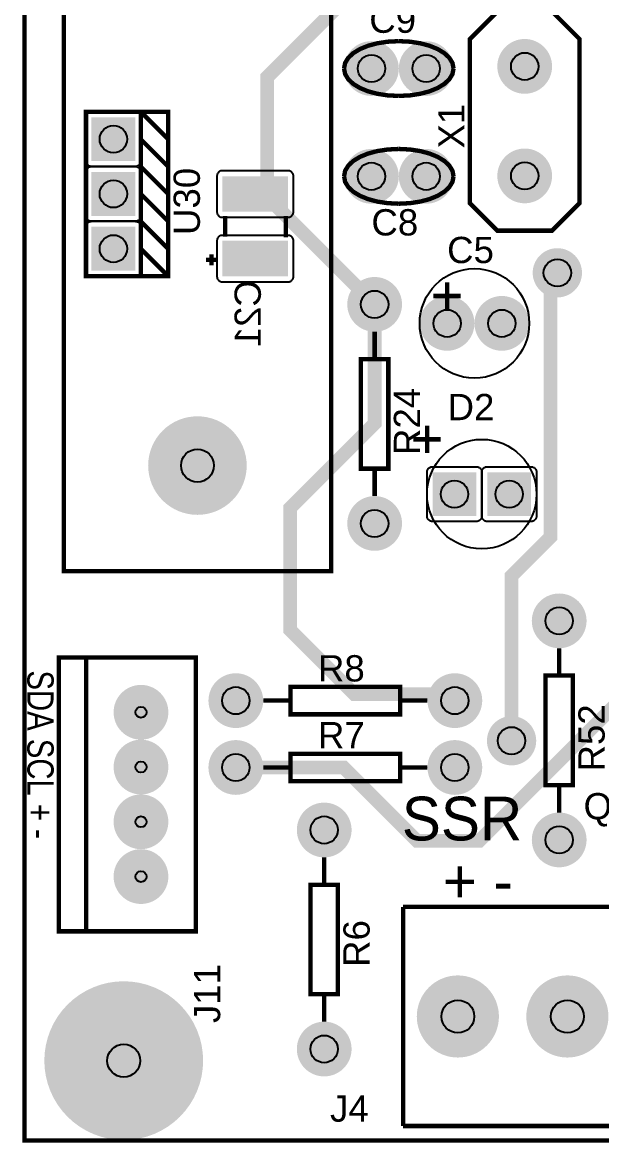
# Model space of a CAD drawing. Header units: inches. Extents: x -2.52 to 2.52, y -2.23 to 2.23.
# Drawn here: x -2.519 to -1.461, y -2.232 to -0.187 of the extents above; entities that cross this region are included whole.
import ezdxf

# ---------------------------------------------------------------- set-up
doc = ezdxf.new("R2010")
doc.units = ezdxf.units.IN
doc.layers.get('0').update_dxf_attribs({"linetype": 'CONTINUOUS'})

# ---------------------------------------------------------------- blocks, each defined once
blk = doc.blocks.new('RPAD')
blk.add_trace([(-0.5, -0.5), (-0.5, 0.5), (0.5, -0.5), (0.5, 0.5)])
blk = doc.blocks.new('EPAD')
at = {"const_width": 0.5}
blk.add_lwpolyline([(-0.25, 0, 1), (0.25, 0, 1)], format="xyb", close=True, dxfattribs=at)

msp = doc.modelspace()

# ---------------------------------------------------------------- linework, layer by layer
for points, const_width in [([(-2.515008, -2.228346), (2.512551, -2.228346), (2.512551, 2.228346), (-2.515008, 2.228346), (-2.515008, -2.228346)], 0.008), ([(-2.515008, -2.228346), (2.512551, -2.228346), (2.512551, 2.228346), (-2.515008, 2.228346), (-2.515008, -2.228346)], 0.008), ([(-2.515008, -2.228346), (2.512551, -2.228346), (2.512551, 2.228346), (-2.515008, 2.228346), (-2.515008, -2.228346)], 0.008), ([(-2.443449, -1.188898), (-1.95526, -1.188898), (-1.95526, 0.189055), (-2.443449, 0.189055), (-2.443449, -1.188898)], 0.008), ([(-2.443449, -1.188898), (-1.95526, -1.188898), (-1.95526, 0.189055), (-2.443449, 0.189055), (-2.443449, -1.188898)], 0.008), ([(-2.443449, -1.188898), (-1.95526, -1.188898), (-1.95526, 0.189055), (-2.443449, 0.189055), (-2.443449, -1.188898)], 0.008), ([(-1.875701, -0.701638), (-2.071889, -0.50545), (-2.071889, -0.286573), (-1.933, -0.147684), (-1.605839, -0.147684), (-1.499323, -0.027622)], 0.025), ([(-1.701685, -0.516992), (-1.701685, -0.216992), (-1.651685, -0.166992), (-1.551685, -0.166992), (-1.501685, -0.216992), (-1.501685, -0.516992), (-1.551685, -0.566992), (-1.651685, -0.566992), (-1.701685, -0.516992)], 0.008), ([(-1.701685, -0.516992), (-1.701685, -0.216992), (-1.651685, -0.166992), (-1.551685, -0.166992), (-1.501685, -0.216992), (-1.501685, -0.516992), (-1.551685, -0.566992), (-1.651685, -0.566992), (-1.701685, -0.516992)], 0.008), ([(-1.701685, -0.516992), (-1.701685, -0.216992), (-1.651685, -0.166992), (-1.551685, -0.166992), (-1.501685, -0.216992), (-1.501685, -0.516992), (-1.551685, -0.566992), (-1.651685, -0.566992), (-1.701685, -0.516992)], 0.008), ([(-1.931606, -0.270929), (-1.929606, -0.260742), (-1.923856, -0.251304), (-1.914731, -0.242804), (-1.902606, -0.235429), (-1.887856, -0.229367), (-1.870856, -0.224804), (-1.851981, -0.221929), (-1.831606, -0.220929)], 0.008), ([(-1.931606, -0.270929), (-1.929606, -0.260742), (-1.923856, -0.251304), (-1.914731, -0.242804), (-1.902606, -0.235429), (-1.887856, -0.229367), (-1.870856, -0.224804), (-1.851981, -0.221929), (-1.831606, -0.220929)], 0.008), ([(-1.931606, -0.270929), (-1.929606, -0.260742), (-1.923856, -0.251304), (-1.914731, -0.242804), (-1.902606, -0.235429), (-1.887856, -0.229367), (-1.870856, -0.224804), (-1.851981, -0.221929), (-1.831606, -0.220929)], 0.008), ([(-1.731606, -0.270929), (-1.733606, -0.260742), (-1.739356, -0.251304), (-1.748481, -0.242804), (-1.760606, -0.235429), (-1.775356, -0.229367), (-1.792356, -0.224804), (-1.811231, -0.221929), (-1.831606, -0.220929)], 0.008), ([(-1.731606, -0.270929), (-1.733606, -0.260742), (-1.739356, -0.251304), (-1.748481, -0.242804), (-1.760606, -0.235429), (-1.775356, -0.229367), (-1.792356, -0.224804), (-1.811231, -0.221929), (-1.831606, -0.220929)], 0.008), ([(-1.731606, -0.270929), (-1.733606, -0.260742), (-1.739356, -0.251304), (-1.748481, -0.242804), (-1.760606, -0.235429), (-1.775356, -0.229367), (-1.792356, -0.224804), (-1.811231, -0.221929), (-1.831606, -0.220929)], 0.008), ([(-1.931606, -0.270929), (-1.929606, -0.281117), (-1.923856, -0.290554), (-1.914731, -0.299054), (-1.902606, -0.306429), (-1.887856, -0.312492), (-1.870856, -0.317054), (-1.851981, -0.319929), (-1.831606, -0.320929)], 0.008), ([(-1.931606, -0.270929), (-1.929606, -0.281117), (-1.923856, -0.290554), (-1.914731, -0.299054), (-1.902606, -0.306429), (-1.887856, -0.312492), (-1.870856, -0.317054), (-1.851981, -0.319929), (-1.831606, -0.320929)], 0.008), ([(-1.931606, -0.270929), (-1.929606, -0.281117), (-1.923856, -0.290554), (-1.914731, -0.299054), (-1.902606, -0.306429), (-1.887856, -0.312492), (-1.870856, -0.317054), (-1.851981, -0.319929), (-1.831606, -0.320929)], 0.008), ([(-1.731606, -0.270929), (-1.733606, -0.281117), (-1.739356, -0.290554), (-1.748481, -0.299054), (-1.760606, -0.306429), (-1.775356, -0.312492), (-1.792356, -0.317054), (-1.811231, -0.319929), (-1.831606, -0.320929)], 0.008), ([(-1.731606, -0.270929), (-1.733606, -0.281117), (-1.739356, -0.290554), (-1.748481, -0.299054), (-1.760606, -0.306429), (-1.775356, -0.312492), (-1.792356, -0.317054), (-1.811231, -0.319929), (-1.831606, -0.320929)], 0.008), ([(-1.731606, -0.270929), (-1.733606, -0.281117), (-1.739356, -0.290554), (-1.748481, -0.299054), (-1.760606, -0.306429), (-1.775356, -0.312492), (-1.792356, -0.317054), (-1.811231, -0.319929), (-1.831606, -0.320929)], 0.008), ([(-2.402898, -0.649921), (-2.302898, -0.649921), (-2.302898, -0.349921), (-2.402898, -0.349921), (-2.402898, -0.649921)], 0.008), ([(-2.402898, -0.649921), (-2.302898, -0.649921), (-2.302898, -0.349921), (-2.402898, -0.349921), (-2.402898, -0.649921)], 0.008), ([(-2.402898, -0.649921), (-2.302898, -0.649921), (-2.302898, -0.349921), (-2.402898, -0.349921), (-2.402898, -0.649921)], 0.008), ([(-2.302898, -0.349921), (-2.252898, -0.349921), (-2.252898, -0.649921), (-2.302898, -0.649921)], 0.008), ([(-2.302898, -0.349921), (-2.252898, -0.399921)], 0.008), ([(-2.302898, -0.349921), (-2.252898, -0.349921), (-2.252898, -0.649921), (-2.302898, -0.649921)], 0.008), ([(-2.302898, -0.349921), (-2.252898, -0.399921)], 0.008), ([(-2.302898, -0.349921), (-2.252898, -0.349921), (-2.252898, -0.649921), (-2.302898, -0.649921)], 0.008), ([(-2.302898, -0.349921), (-2.252898, -0.399921)], 0.008), ([(-2.302898, -0.399921), (-2.252898, -0.449921)], 0.008), ([(-2.302898, -0.399921), (-2.252898, -0.449921)], 0.008), ([(-2.302898, -0.399921), (-2.252898, -0.449921)], 0.008), ([(-1.931606, -0.46778), (-1.929606, -0.457592), (-1.923856, -0.448154), (-1.914731, -0.439654), (-1.902606, -0.43228), (-1.887856, -0.426217), (-1.870856, -0.421654), (-1.851981, -0.41878), (-1.831606, -0.41778)], 0.008), ([(-1.931606, -0.46778), (-1.929606, -0.457592), (-1.923856, -0.448154), (-1.914731, -0.439654), (-1.902606, -0.43228), (-1.887856, -0.426217), (-1.870856, -0.421654), (-1.851981, -0.41878), (-1.831606, -0.41778)], 0.008), ([(-1.931606, -0.46778), (-1.929606, -0.457592), (-1.923856, -0.448154), (-1.914731, -0.439654), (-1.902606, -0.43228), (-1.887856, -0.426217), (-1.870856, -0.421654), (-1.851981, -0.41878), (-1.831606, -0.41778)], 0.008), ([(-1.731606, -0.46778), (-1.733606, -0.457592), (-1.739356, -0.448154), (-1.748481, -0.439654), (-1.760606, -0.43228), (-1.775356, -0.426217), (-1.792356, -0.421654), (-1.811231, -0.41878), (-1.831606, -0.41778)], 0.008), ([(-1.731606, -0.46778), (-1.733606, -0.457592), (-1.739356, -0.448154), (-1.748481, -0.439654), (-1.760606, -0.43228), (-1.775356, -0.426217), (-1.792356, -0.421654), (-1.811231, -0.41878), (-1.831606, -0.41778)], 0.008), ([(-1.731606, -0.46778), (-1.733606, -0.457592), (-1.739356, -0.448154), (-1.748481, -0.439654), (-1.760606, -0.43228), (-1.775356, -0.426217), (-1.792356, -0.421654), (-1.811231, -0.41878), (-1.831606, -0.41778)], 0.008), ([(-2.302898, -0.449921), (-2.252898, -0.499921)], 0.008), ([(-2.302898, -0.449921), (-2.252898, -0.499921)], 0.008), ([(-2.302898, -0.449921), (-2.252898, -0.499921)], 0.008), ([(-1.931606, -0.46778), (-1.929606, -0.477967), (-1.923856, -0.487405), (-1.914731, -0.495905), (-1.902606, -0.50328), (-1.887856, -0.509342), (-1.870856, -0.513905), (-1.851981, -0.51678), (-1.831606, -0.51778)], 0.008), ([(-1.931606, -0.46778), (-1.929606, -0.477967), (-1.923856, -0.487405), (-1.914731, -0.495905), (-1.902606, -0.50328), (-1.887856, -0.509342), (-1.870856, -0.513905), (-1.851981, -0.51678), (-1.831606, -0.51778)], 0.008), ([(-1.931606, -0.46778), (-1.929606, -0.477967), (-1.923856, -0.487405), (-1.914731, -0.495905), (-1.902606, -0.50328), (-1.887856, -0.509342), (-1.870856, -0.513905), (-1.851981, -0.51678), (-1.831606, -0.51778)], 0.008), ([(-1.731606, -0.46778), (-1.733606, -0.477967), (-1.739356, -0.487405), (-1.748481, -0.495905), (-1.760606, -0.50328), (-1.775356, -0.509342), (-1.792356, -0.513905), (-1.811231, -0.51678), (-1.831606, -0.51778)], 0.008), ([(-1.731606, -0.46778), (-1.733606, -0.477967), (-1.739356, -0.487405), (-1.748481, -0.495905), (-1.760606, -0.50328), (-1.775356, -0.509342), (-1.792356, -0.513905), (-1.811231, -0.51678), (-1.831606, -0.51778)], 0.008), ([(-1.731606, -0.46778), (-1.733606, -0.477967), (-1.739356, -0.487405), (-1.748481, -0.495905), (-1.760606, -0.50328), (-1.775356, -0.509342), (-1.792356, -0.513905), (-1.811231, -0.51678), (-1.831606, -0.51778)], 0.008), ([(-2.302898, -0.499921), (-2.252898, -0.549921)], 0.008), ([(-2.302898, -0.499921), (-2.252898, -0.549921)], 0.008), ([(-2.302898, -0.499921), (-2.252898, -0.549921)], 0.008), ([(-2.302898, -0.549921), (-2.252898, -0.599921)], 0.008), ([(-2.302898, -0.549921), (-2.252898, -0.599921)], 0.008), ([(-2.302898, -0.549921), (-2.252898, -0.599921)], 0.008), ([(-2.148811, -0.540063), (-2.148811, -0.578063)], 0.008), ([(-2.148811, -0.540063), (-2.148811, -0.578063)], 0.008), ([(-2.148811, -0.540063), (-2.148811, -0.578063)], 0.008), ([(-2.037811, -0.540063), (-2.037811, -0.579063)], 0.008), ([(-2.037811, -0.540063), (-2.037811, -0.579063)], 0.008), ([(-2.037811, -0.540063), (-2.037811, -0.579063)], 0.008), ([(-2.302898, -0.599921), (-2.252898, -0.649921)], 0.008), ([(-2.302898, -0.599921), (-2.252898, -0.649921)], 0.008), ([(-2.302898, -0.599921), (-2.252898, -0.649921)], 0.008), ([(-2.173811, -0.610063), (-2.173811, -0.630063)], 0.008), ([(-2.173811, -0.610063), (-2.173811, -0.630063)], 0.008), ([(-2.173811, -0.610063), (-2.173811, -0.630063)], 0.008), ([(-2.163811, -0.620063), (-2.183811, -0.620063)], 0.008), ([(-2.163811, -0.620063), (-2.183811, -0.620063)], 0.008), ([(-2.163811, -0.620063), (-2.183811, -0.620063)], 0.008), ([(-1.625648, -1.498472), (-1.625648, -1.197254), (-1.554441, -1.126047), (-1.554441, -0.656368), (-1.542056, -0.643983)], 0.025), ([(-1.743417, -0.661283), (-1.743417, -0.711283)], 0.008), ([(-1.743417, -0.661283), (-1.743417, -0.711283)], 0.008), ([(-1.743417, -0.661283), (-1.743417, -0.711283)], 0.008), ([(-1.875701, -0.701638), (-1.875701, -0.91897), (-2.02992, -1.073189), (-2.02992, -1.296238), (-1.912709, -1.413449), (-1.741055, -1.413449), (-1.729244, -1.42526)], 0.025), ([(-1.768417, -0.686283), (-1.718417, -0.686283)], 0.008), ([(-1.768417, -0.686283), (-1.718417, -0.686283)], 0.008), ([(-1.768417, -0.686283), (-1.718417, -0.686283)], 0.008), ([(-2.129244, -1.547307), (-1.932394, -1.547307), (-1.798535, -1.681165), (-1.684502, -1.681165), (-1.591592, -1.588255), (-1.402737, -1.399401), (-1.402737, -1.198163), (-1.402737, -1.123859), (-1.303666, -1.024788), (-1.303666, -0.743054), (-1.288186, -0.727574)], 0.025), ([(-1.875701, -0.751638), (-1.875701, -0.801638)], 0.008), ([(-1.875701, -0.751638), (-1.875701, -0.801638)], 0.008), ([(-1.875701, -0.751638), (-1.875701, -0.801638)], 0.008), ([(-1.900701, -1.001638), (-1.850701, -1.001638), (-1.850701, -0.801638), (-1.900701, -0.801638), (-1.900701, -1.001638)], 0.008), ([(-1.900701, -1.001638), (-1.850701, -1.001638), (-1.850701, -0.801638), (-1.900701, -0.801638), (-1.900701, -1.001638)], 0.008), ([(-1.900701, -1.001638), (-1.850701, -1.001638), (-1.850701, -0.801638), (-1.900701, -0.801638), (-1.900701, -1.001638)], 0.008), ([(-1.780031, -0.923094), (-1.780031, -0.973094)], 0.008), ([(-1.780031, -0.923094), (-1.780031, -0.973094)], 0.008), ([(-1.780031, -0.923094), (-1.780031, -0.973094)], 0.008), ([(-1.805031, -0.948094), (-1.755031, -0.948094)], 0.008), ([(-1.805031, -0.948094), (-1.755031, -0.948094)], 0.008), ([(-1.805031, -0.948094), (-1.755031, -0.948094)], 0.008), ([(-1.875701, -1.001638), (-1.875701, -1.051638)], 0.008), ([(-1.875701, -1.001638), (-1.875701, -1.051638)], 0.008), ([(-1.875701, -1.001638), (-1.875701, -1.051638)], 0.008), ([(-1.538693, -1.329591), (-1.538693, -1.379591)], 0.008), ([(-1.538693, -1.329591), (-1.538693, -1.379591)], 0.008), ([(-1.538693, -1.329591), (-1.538693, -1.379591)], 0.008), ([(-2.452472, -1.84652), (-2.202472, -1.84652), (-2.202472, -1.34652), (-2.452472, -1.34652), (-2.452472, -1.84652)], 0.008), ([(-2.452472, -1.84652), (-2.202472, -1.84652), (-2.202472, -1.34652), (-2.452472, -1.34652), (-2.452472, -1.84652)], 0.008), ([(-2.452472, -1.84652), (-2.202472, -1.84652), (-2.202472, -1.34652), (-2.452472, -1.34652), (-2.452472, -1.84652)], 0.008), ([(-2.402472, -1.84652), (-2.402472, -1.34652)], 0.008), ([(-2.402472, -1.84652), (-2.402472, -1.34652)], 0.008), ([(-2.402472, -1.84652), (-2.402472, -1.34652)], 0.008), ([(-1.563693, -1.579591), (-1.513693, -1.579591), (-1.513693, -1.379591), (-1.563693, -1.379591), (-1.563693, -1.579591)], 0.008), ([(-1.563693, -1.579591), (-1.513693, -1.579591), (-1.513693, -1.379591), (-1.563693, -1.379591), (-1.563693, -1.579591)], 0.008), ([(-1.563693, -1.579591), (-1.513693, -1.579591), (-1.513693, -1.379591), (-1.563693, -1.379591), (-1.563693, -1.579591)], 0.008), ([(-2.029244, -1.45026), (-1.829244, -1.45026), (-1.829244, -1.40026), (-2.029244, -1.40026), (-2.029244, -1.45026)], 0.008), ([(-2.029244, -1.45026), (-1.829244, -1.45026), (-1.829244, -1.40026), (-2.029244, -1.40026), (-2.029244, -1.45026)], 0.008), ([(-2.029244, -1.45026), (-1.829244, -1.45026), (-1.829244, -1.40026), (-2.029244, -1.40026), (-2.029244, -1.45026)], 0.008), ([(-2.079244, -1.42526), (-2.029244, -1.42526)], 0.008), ([(-2.079244, -1.42526), (-2.029244, -1.42526)], 0.008), ([(-2.079244, -1.42526), (-2.029244, -1.42526)], 0.008), ([(-1.829244, -1.42526), (-1.779244, -1.42526)], 0.008), ([(-1.829244, -1.42526), (-1.779244, -1.42526)], 0.008), ([(-1.829244, -1.42526), (-1.779244, -1.42526)], 0.008), ([(-2.029244, -1.572307), (-1.829244, -1.572307), (-1.829244, -1.522307), (-2.029244, -1.522307), (-2.029244, -1.572307)], 0.008), ([(-2.029244, -1.572307), (-1.829244, -1.572307), (-1.829244, -1.522307), (-2.029244, -1.522307), (-2.029244, -1.572307)], 0.008), ([(-2.029244, -1.572307), (-1.829244, -1.572307), (-1.829244, -1.522307), (-2.029244, -1.522307), (-2.029244, -1.572307)], 0.008), ([(-2.079244, -1.547307), (-2.029244, -1.547307)], 0.008), ([(-2.079244, -1.547307), (-2.029244, -1.547307)], 0.008), ([(-2.079244, -1.547307), (-2.029244, -1.547307)], 0.008), ([(-1.829244, -1.547307), (-1.779244, -1.547307)], 0.008), ([(-1.829244, -1.547307), (-1.779244, -1.547307)], 0.008), ([(-1.829244, -1.547307), (-1.779244, -1.547307)], 0.008), ([(-1.538693, -1.579591), (-1.538693, -1.629591)], 0.008), ([(-1.538693, -1.579591), (-1.538693, -1.629591)], 0.008), ([(-1.538693, -1.579591), (-1.538693, -1.629591)], 0.008), ([(-1.967827, -1.71148), (-1.967827, -1.76148)], 0.008), ([(-1.967827, -1.71148), (-1.967827, -1.76148)], 0.008), ([(-1.967827, -1.71148), (-1.967827, -1.76148)], 0.008), ([(-1.992827, -1.96148), (-1.942827, -1.96148), (-1.942827, -1.76148), (-1.992827, -1.76148), (-1.992827, -1.96148)], 0.008), ([(-1.992827, -1.96148), (-1.942827, -1.96148), (-1.942827, -1.76148), (-1.992827, -1.76148), (-1.992827, -1.96148)], 0.008), ([(-1.992827, -1.96148), (-1.942827, -1.96148), (-1.942827, -1.76148), (-1.992827, -1.76148), (-1.992827, -1.96148)], 0.008), ([(-1.823732, -1.802031), (-1.823732, -2.202031)], 0.008), ([(-1.823732, -1.802031), (-1.423732, -1.802031)], 0.008), ([(-1.823732, -1.802031), (-1.823732, -2.202031)], 0.008), ([(-1.823732, -1.802031), (-1.423732, -1.802031)], 0.008), ([(-1.823732, -1.802031), (-1.823732, -2.202031)], 0.008), ([(-1.823732, -1.802031), (-1.423732, -1.802031)], 0.008), ([(-1.967827, -1.96148), (-1.967827, -2.01148)], 0.008), ([(-1.967827, -1.96148), (-1.967827, -2.01148)], 0.008), ([(-1.967827, -1.96148), (-1.967827, -2.01148)], 0.008), ([(-1.823732, -2.202031), (-1.423732, -2.202031)], 0.008), ([(-1.823732, -2.202031), (-1.423732, -2.202031)], 0.008), ([(-1.823732, -2.202031), (-1.423732, -2.202031)], 0.008)]:
    msp.add_lwpolyline(points, dxfattribs=dict(const_width=const_width))
for points in [[(-2.302898, -0.359921), (-2.302898, -0.439921), (-2.302948, -0.440961), (-2.303096, -0.441966), (-2.303339, -0.442933), (-2.303669, -0.443857), (-2.304084, -0.444733), (-2.304579, -0.445557), (-2.305148, -0.446325), (-2.305788, -0.447031), (-2.306494, -0.447671), (-2.307262, -0.44824), (-2.308086, -0.448735), (-2.308962, -0.44915), (-2.309886, -0.44948), (-2.310853, -0.449722), (-2.311858, -0.449871), (-2.312898, -0.449921), (-2.392898, -0.449921), (-2.393937, -0.449871), (-2.394942, -0.449722), (-2.395909, -0.44948), (-2.396833, -0.44915), (-2.397709, -0.448735), (-2.398533, -0.44824), (-2.399301, -0.447671), (-2.400007, -0.447031), (-2.400647, -0.446325), (-2.401217, -0.445557), (-2.401711, -0.444733), (-2.402126, -0.443857), (-2.402457, -0.442933), (-2.402699, -0.441966), (-2.402847, -0.440961), (-2.402898, -0.439921), (-2.402898, -0.359921), (-2.402847, -0.358882), (-2.402699, -0.357877), (-2.402457, -0.35691), (-2.402126, -0.355986), (-2.401711, -0.355109), (-2.401217, -0.354285), (-2.400647, -0.353518), (-2.400007, -0.352812), (-2.399301, -0.352172), (-2.398533, -0.351602), (-2.397709, -0.351108), (-2.396833, -0.350693), (-2.395909, -0.350362), (-2.394942, -0.35012), (-2.393937, -0.349972), (-2.392898, -0.349921), (-2.312898, -0.349921), (-2.311858, -0.349972), (-2.310853, -0.35012), (-2.309886, -0.350362), (-2.308962, -0.350693), (-2.308086, -0.351108), (-2.307262, -0.351602), (-2.306494, -0.352172), (-2.305788, -0.352812), (-2.305148, -0.353518), (-2.304579, -0.354285), (-2.304084, -0.355109), (-2.303669, -0.355986), (-2.303339, -0.35691), (-2.303096, -0.357877), (-2.302948, -0.358882), (-2.302898, -0.359921)], [(-2.302898, -0.459921), (-2.302898, -0.539921), (-2.302948, -0.540961), (-2.303096, -0.541966), (-2.303339, -0.542933), (-2.303669, -0.543857), (-2.304084, -0.544733), (-2.304579, -0.545557), (-2.305148, -0.546325), (-2.305788, -0.547031), (-2.306494, -0.547671), (-2.307262, -0.54824), (-2.308086, -0.548735), (-2.308962, -0.54915), (-2.309886, -0.54948), (-2.310853, -0.549722), (-2.311858, -0.549871), (-2.312898, -0.549921), (-2.392898, -0.549921), (-2.393937, -0.549871), (-2.394942, -0.549722), (-2.395909, -0.54948), (-2.396833, -0.54915), (-2.397709, -0.548735), (-2.398533, -0.54824), (-2.399301, -0.547671), (-2.400007, -0.547031), (-2.400647, -0.546325), (-2.401217, -0.545557), (-2.401711, -0.544733), (-2.402126, -0.543857), (-2.402457, -0.542933), (-2.402699, -0.541966), (-2.402847, -0.540961), (-2.402898, -0.539921), (-2.402898, -0.459921), (-2.402847, -0.458882), (-2.402699, -0.457877), (-2.402457, -0.45691), (-2.402126, -0.455986), (-2.401711, -0.455109), (-2.401217, -0.454285), (-2.400647, -0.453518), (-2.400007, -0.452812), (-2.399301, -0.452172), (-2.398533, -0.451602), (-2.397709, -0.451108), (-2.396833, -0.450693), (-2.395909, -0.450362), (-2.394942, -0.45012), (-2.393937, -0.449972), (-2.392898, -0.449921), (-2.312898, -0.449921), (-2.311858, -0.449972), (-2.310853, -0.45012), (-2.309886, -0.450362), (-2.308962, -0.450693), (-2.308086, -0.451108), (-2.307262, -0.451602), (-2.306494, -0.452172), (-2.305788, -0.452812), (-2.305148, -0.453518), (-2.304579, -0.454285), (-2.304084, -0.455109), (-2.303669, -0.455986), (-2.303339, -0.45691), (-2.303096, -0.457877), (-2.302948, -0.458882), (-2.302898, -0.459921)], [(-2.163811, -0.467563), (-2.163811, -0.532563), (-2.163761, -0.533602), (-2.163612, -0.534607), (-2.16337, -0.535574), (-2.163039, -0.536498), (-2.162625, -0.537375), (-2.16213, -0.538199), (-2.161561, -0.538967), (-2.16092, -0.539672), (-2.160214, -0.540313), (-2.159447, -0.540882), (-2.158623, -0.541376), (-2.157746, -0.541791), (-2.156822, -0.542122), (-2.155856, -0.542364), (-2.15485, -0.542513), (-2.153811, -0.542563), (-2.033811, -0.542563), (-2.032772, -0.542513), (-2.031767, -0.542364), (-2.0308, -0.542122), (-2.029876, -0.541791), (-2.028999, -0.541376), (-2.028175, -0.540882), (-2.027408, -0.540313), (-2.026702, -0.539672), (-2.026061, -0.538967), (-2.025492, -0.538199), (-2.024997, -0.537375), (-2.024583, -0.536498), (-2.024252, -0.535574), (-2.02401, -0.534607), (-2.023861, -0.533602), (-2.023811, -0.532563), (-2.023811, -0.467563), (-2.023861, -0.466524), (-2.02401, -0.465519), (-2.024252, -0.464552), (-2.024583, -0.463628), (-2.024997, -0.462751), (-2.025492, -0.461927), (-2.026061, -0.461159), (-2.026702, -0.460454), (-2.027408, -0.459813), (-2.028175, -0.459244), (-2.028999, -0.45875), (-2.029876, -0.458335), (-2.0308, -0.458004), (-2.031767, -0.457762), (-2.032772, -0.457613), (-2.033811, -0.457563), (-2.153811, -0.457563), (-2.15485, -0.457613), (-2.155856, -0.457762), (-2.156822, -0.458004), (-2.157746, -0.458335), (-2.158623, -0.45875), (-2.159447, -0.459244), (-2.160214, -0.459813), (-2.16092, -0.460454), (-2.161561, -0.461159), (-2.16213, -0.461927), (-2.162625, -0.462751), (-2.163039, -0.463628), (-2.16337, -0.464552), (-2.163612, -0.465519), (-2.163761, -0.466524), (-2.163811, -0.467563)], [(-2.302898, -0.559921), (-2.302898, -0.639921), (-2.302948, -0.640961), (-2.303096, -0.641966), (-2.303339, -0.642933), (-2.303669, -0.643857), (-2.304084, -0.644733), (-2.304579, -0.645557), (-2.305148, -0.646325), (-2.305788, -0.647031), (-2.306494, -0.647671), (-2.307262, -0.64824), (-2.308086, -0.648735), (-2.308962, -0.64915), (-2.309886, -0.64948), (-2.310853, -0.649722), (-2.311858, -0.649871), (-2.312898, -0.649921), (-2.392898, -0.649921), (-2.393937, -0.649871), (-2.394942, -0.649722), (-2.395909, -0.64948), (-2.396833, -0.64915), (-2.397709, -0.648735), (-2.398533, -0.64824), (-2.399301, -0.647671), (-2.400007, -0.647031), (-2.400647, -0.646325), (-2.401217, -0.645557), (-2.401711, -0.644733), (-2.402126, -0.643857), (-2.402457, -0.642933), (-2.402699, -0.641966), (-2.402847, -0.640961), (-2.402898, -0.639921), (-2.402898, -0.559921), (-2.402847, -0.558882), (-2.402699, -0.557877), (-2.402457, -0.55691), (-2.402126, -0.555986), (-2.401711, -0.555109), (-2.401217, -0.554285), (-2.400647, -0.553518), (-2.400007, -0.552812), (-2.399301, -0.552172), (-2.398533, -0.551602), (-2.397709, -0.551108), (-2.396833, -0.550693), (-2.395909, -0.550362), (-2.394942, -0.55012), (-2.393937, -0.549972), (-2.392898, -0.549921), (-2.312898, -0.549921), (-2.311858, -0.549972), (-2.310853, -0.55012), (-2.309886, -0.550362), (-2.308962, -0.550693), (-2.308086, -0.551108), (-2.307262, -0.551602), (-2.306494, -0.552172), (-2.305788, -0.552812), (-2.305148, -0.553518), (-2.304579, -0.554285), (-2.304084, -0.555109), (-2.303669, -0.555986), (-2.303339, -0.55691), (-2.303096, -0.557877), (-2.302948, -0.558882), (-2.302898, -0.559921)], [(-2.163811, -0.585563), (-2.163811, -0.650563), (-2.163761, -0.651602), (-2.163612, -0.652607), (-2.16337, -0.653574), (-2.163039, -0.654498), (-2.162625, -0.655375), (-2.16213, -0.656199), (-2.161561, -0.656967), (-2.16092, -0.657672), (-2.160214, -0.658313), (-2.159447, -0.658882), (-2.158623, -0.659376), (-2.157746, -0.659791), (-2.156822, -0.660122), (-2.155856, -0.660364), (-2.15485, -0.660513), (-2.153811, -0.660563), (-2.033811, -0.660563), (-2.032772, -0.660513), (-2.031767, -0.660364), (-2.0308, -0.660122), (-2.029876, -0.659791), (-2.028999, -0.659376), (-2.028175, -0.658882), (-2.027408, -0.658313), (-2.026702, -0.657672), (-2.026061, -0.656967), (-2.025492, -0.656199), (-2.024997, -0.655375), (-2.024583, -0.654498), (-2.024252, -0.653574), (-2.02401, -0.652607), (-2.023861, -0.651602), (-2.023811, -0.650563), (-2.023811, -0.585563), (-2.023861, -0.584524), (-2.02401, -0.583519), (-2.024252, -0.582552), (-2.024583, -0.581628), (-2.024997, -0.580751), (-2.025492, -0.579927), (-2.026061, -0.579159), (-2.026702, -0.578454), (-2.027408, -0.577813), (-2.028175, -0.577244), (-2.028999, -0.57675), (-2.029876, -0.576335), (-2.0308, -0.576004), (-2.031767, -0.575762), (-2.032772, -0.575613), (-2.033811, -0.575563), (-2.153811, -0.575563), (-2.15485, -0.575613), (-2.155856, -0.575762), (-2.156822, -0.576004), (-2.157746, -0.576335), (-2.158623, -0.57675), (-2.159447, -0.577244), (-2.160214, -0.577813), (-2.16092, -0.578454), (-2.161561, -0.579159), (-2.16213, -0.579927), (-2.162625, -0.580751), (-2.163039, -0.581628), (-2.16337, -0.582552), (-2.163612, -0.583519), (-2.163761, -0.584524), (-2.163811, -0.585563)], [(-1.770031, -0.998094), (-1.690031, -0.998094), (-1.688992, -0.998145), (-1.687987, -0.998293), (-1.68702, -0.998535), (-1.686096, -0.998866), (-1.68522, -0.999281), (-1.684396, -0.999776), (-1.683628, -1.000345), (-1.682922, -1.000985), (-1.682282, -1.001691), (-1.681713, -1.002459), (-1.681218, -1.003283), (-1.680803, -1.004159), (-1.680472, -1.005083), (-1.68023, -1.00605), (-1.680082, -1.007055), (-1.680031, -1.008094), (-1.680031, -1.088094), (-1.680082, -1.089134), (-1.68023, -1.090139), (-1.680472, -1.091106), (-1.680803, -1.09203), (-1.681218, -1.092906), (-1.681713, -1.09373), (-1.682282, -1.094498), (-1.682922, -1.095204), (-1.683628, -1.095844), (-1.684396, -1.096413), (-1.68522, -1.096908), (-1.686096, -1.097323), (-1.68702, -1.097654), (-1.687987, -1.097896), (-1.688992, -1.098044), (-1.690031, -1.098094), (-1.770031, -1.098094), (-1.771071, -1.098044), (-1.772076, -1.097896), (-1.773043, -1.097654), (-1.773967, -1.097323), (-1.774843, -1.096908), (-1.775667, -1.096413), (-1.776435, -1.095844), (-1.777141, -1.095204), (-1.777781, -1.094498), (-1.77835, -1.09373), (-1.778845, -1.092906), (-1.77926, -1.09203), (-1.779591, -1.091106), (-1.779833, -1.090139), (-1.779981, -1.089134), (-1.780031, -1.088094), (-1.780031, -1.008094), (-1.779981, -1.007055), (-1.779833, -1.00605), (-1.779591, -1.005083), (-1.77926, -1.004159), (-1.778845, -1.003283), (-1.77835, -1.002459), (-1.777781, -1.001691), (-1.777141, -1.000985), (-1.776435, -1.000345), (-1.775667, -0.999776), (-1.774843, -0.999281), (-1.773967, -0.998866), (-1.773043, -0.998535), (-1.772076, -0.998293), (-1.771071, -0.998145), (-1.770031, -0.998094)], [(-1.670031, -0.998094), (-1.590031, -0.998094), (-1.588992, -0.998145), (-1.587987, -0.998293), (-1.58702, -0.998535), (-1.586096, -0.998866), (-1.58522, -0.999281), (-1.584396, -0.999776), (-1.583628, -1.000345), (-1.582922, -1.000985), (-1.582282, -1.001691), (-1.581713, -1.002459), (-1.581218, -1.003283), (-1.580803, -1.004159), (-1.580472, -1.005083), (-1.58023, -1.00605), (-1.580082, -1.007055), (-1.580031, -1.008094), (-1.580031, -1.088094), (-1.580082, -1.089134), (-1.58023, -1.090139), (-1.580472, -1.091106), (-1.580803, -1.09203), (-1.581218, -1.092906), (-1.581713, -1.09373), (-1.582282, -1.094498), (-1.582922, -1.095204), (-1.583628, -1.095844), (-1.584396, -1.096413), (-1.58522, -1.096908), (-1.586096, -1.097323), (-1.58702, -1.097654), (-1.587987, -1.097896), (-1.588992, -1.098044), (-1.590031, -1.098094), (-1.670031, -1.098094), (-1.671071, -1.098044), (-1.672076, -1.097896), (-1.673043, -1.097654), (-1.673967, -1.097323), (-1.674843, -1.096908), (-1.675667, -1.096413), (-1.676435, -1.095844), (-1.677141, -1.095204), (-1.677781, -1.094498), (-1.67835, -1.09373), (-1.678845, -1.092906), (-1.67926, -1.09203), (-1.679591, -1.091106), (-1.679833, -1.090139), (-1.679981, -1.089134), (-1.680031, -1.088094), (-1.680031, -1.008094), (-1.679981, -1.007055), (-1.679833, -1.00605), (-1.679591, -1.005083), (-1.67926, -1.004159), (-1.678845, -1.003283), (-1.67835, -1.002459), (-1.677781, -1.001691), (-1.677141, -1.000985), (-1.676435, -1.000345), (-1.675667, -0.999776), (-1.674843, -0.999281), (-1.673967, -0.998866), (-1.673043, -0.998535), (-1.672076, -0.998293), (-1.671071, -0.998145), (-1.670031, -0.998094)]]:
    msp.add_lwpolyline(points, close=True)
for centre, radius in [((-1.601685, -0.266992), 0.025), ((-1.881606, -0.270929), 0.025), ((-1.781606, -0.270929), 0.025), ((-2.352898, -0.399921), 0.025), ((-1.881606, -0.46778), 0.025), ((-1.781606, -0.46778), 0.025), ((-1.601685, -0.466992), 0.025), ((-2.352898, -0.499921), 0.025), ((-2.352898, -0.599921), 0.025), ((-1.542056, -0.643983), 0.025), ((-1.693417, -0.736283), 0.1), ((-1.693417, -0.736283), 0.1), ((-1.693417, -0.736283), 0.1), ((-1.875701, -0.701638), 0.025), ((-1.743417, -0.736283), 0.025), ((-1.643417, -0.736283), 0.025), ((-1.680031, -1.048094), 0.1), ((-1.680031, -1.048094), 0.1), ((-1.680031, -1.048094), 0.1), ((-2.199354, -0.995984), 0.03), ((-1.730031, -1.048095), 0.025), ((-1.630031, -1.048095), 0.025), ((-1.680031, -1.048094), 0), ((-1.680031, -1.048094), 0), ((-1.680031, -1.048094), 0), ((-1.875701, -1.101638), 0.025), ((-1.538693, -1.279591), 0.025), ((-2.129244, -1.42526), 0.025), ((-1.729244, -1.42526), 0.025), ((-2.302472, -1.44652), 0.01), ((-1.625648, -1.498472), 0.025), ((-2.129244, -1.547307), 0.025), ((-1.729244, -1.547307), 0.025), ((-2.302472, -1.54652), 0.01), ((-2.302472, -1.64652), 0.01), ((-1.967827, -1.66148), 0.025), ((-1.538693, -1.679591), 0.025), ((-2.302472, -1.74652), 0.01), ((-1.723732, -2.002032), 0.03), ((-1.523732, -2.002032), 0.03), ((-1.967827, -2.06148), 0.025), ((-2.333968, -2.08274), 0.03)]:
    msp.add_circle(centre, radius)

# ---------------------------------------------------------------- block references
for name, p, xscale, yscale in [('EPAD', (-1.881606, -0.270929), 0.1, 0.1), ('EPAD', (-1.781606, -0.270929), 0.1, 0.1), ('EPAD', (-1.601685, -0.266992), 0.1, 0.1), ('EPAD', (-1.881606, -0.270929), 0.08, 0.08), ('EPAD', (-1.781606, -0.270929), 0.08, 0.08), ('EPAD', (-1.601685, -0.266992), 0.08, 0.08), ('EPAD', (-1.881606, -0.46778), 0.1, 0.1), ('EPAD', (-1.881606, -0.46778), 0.08, 0.08), ('EPAD', (-1.781606, -0.46778), 0.1, 0.1), ('EPAD', (-1.781606, -0.46778), 0.08, 0.08), ('EPAD', (-1.601685, -0.466992), 0.1, 0.1), ('EPAD', (-1.601685, -0.466992), 0.08, 0.08), ('EPAD', (-1.542056, -0.643983), 0.09, 0.09), ('EPAD', (-1.542056, -0.643983), 0.07, 0.07), ('EPAD', (-1.875701, -0.701638), 0.1, 0.1), ('EPAD', (-1.875701, -0.701638), 0.08, 0.08), ('EPAD', (-1.743417, -0.736283), 0.1, 0.1), ('EPAD', (-1.643417, -0.736283), 0.1, 0.1), ('EPAD', (-1.743417, -0.736283), 0.08, 0.08), ('EPAD', (-1.643417, -0.736283), 0.08, 0.08), ('EPAD', (-2.199354, -0.995984), 0.18, 0.18), ('EPAD', (-2.199354, -0.995984), 0.15, 0.15), ('RPAD', (-1.730031, -1.048095), 0.08, 0.08), ('RPAD', (-1.630031, -1.048095), 0.08, 0.08), ('EPAD', (-1.875701, -1.101638), 0.1, 0.1), ('EPAD', (-1.875701, -1.101638), 0.08, 0.08), ('EPAD', (-1.538693, -1.279591), 0.1, 0.1), ('EPAD', (-1.538693, -1.279591), 0.08, 0.08), ('EPAD', (-2.129244, -1.42526), 0.1, 0.1), ('EPAD', (-2.129244, -1.42526), 0.08, 0.08), ('EPAD', (-1.729244, -1.42526), 0.1, 0.1), ('EPAD', (-1.729244, -1.42526), 0.08, 0.08), ('EPAD', (-2.302472, -1.44652), 0.1, 0.1), ('EPAD', (-2.302472, -1.44652), 0.08, 0.08), ('EPAD', (-1.625648, -1.498472), 0.09, 0.09), ('EPAD', (-1.625648, -1.498472), 0.07, 0.07), ('EPAD', (-2.302472, -1.54652), 0.1, 0.1), ('EPAD', (-2.302472, -1.54652), 0.08, 0.08), ('EPAD', (-2.129244, -1.547307), 0.1, 0.1), ('EPAD', (-2.129244, -1.547307), 0.08, 0.08), ('EPAD', (-1.729244, -1.547307), 0.1, 0.1), ('EPAD', (-1.729244, -1.547307), 0.08, 0.08), ('EPAD', (-2.302472, -1.64652), 0.1, 0.1), ('EPAD', (-2.302472, -1.64652), 0.08, 0.08), ('EPAD', (-1.967827, -1.66148), 0.1, 0.1), ('EPAD', (-1.967827, -1.66148), 0.08, 0.08), ('EPAD', (-1.538693, -1.679591), 0.1, 0.1), ('EPAD', (-1.538693, -1.679591), 0.08, 0.08), ('EPAD', (-2.302472, -1.74652), 0.1, 0.1), ('EPAD', (-2.302472, -1.74652), 0.08, 0.08), ('EPAD', (-2.333969, -2.08274), 0.29, 0.29), ('EPAD', (-1.723732, -2.002031), 0.15, 0.15), ('EPAD', (-1.723732, -2.002031), 0.12, 0.12), ('EPAD', (-1.523732, -2.002031), 0.15, 0.15), ('EPAD', (-1.523732, -2.002031), 0.12, 0.12), ('EPAD', (-2.333969, -2.08274), 0.25, 0.25), ('EPAD', (-1.967827, -2.06148), 0.1, 0.1), ('EPAD', (-1.967827, -2.06148), 0.08, 0.08)]:
    msp.add_blockref(name, p, dxfattribs=dict(xscale=xscale, yscale=yscale))
for p, xscale, yscale, rotation in [((-2.352898, -0.399921), 0.08, 0.08, -90), ((-2.352898, -0.499921), 0.08, 0.08, -90), ((-2.093811, -0.500063), 0.065, 0.12, 90), ((-2.352898, -0.599921), 0.08, 0.08, -90), ((-2.093811, -0.618063), 0.065, 0.12, 90)]:
    msp.add_blockref('RPAD', p, dxfattribs=dict(xscale=xscale, yscale=yscale, rotation=rotation))

# ---------------------------------------------------------------- texts
at = {"width": 1.041667}
for s, p in [('C9', (-1.885543, -0.205701)), ('C9', (-1.885543, -0.205701)), ('C9', (-1.885543, -0.205701)), ('C8', (-1.881606, -0.57578)), ('C8', (-1.881606, -0.57578)), ('C8', (-1.881606, -0.57578)), ('C5', (-1.743417, -0.626283)), ('C5', (-1.743417, -0.626283)), ('C5', (-1.743417, -0.626283)), ('D2', (-1.742531, -0.913094)), ('D2', (-1.742531, -0.913094)), ('D2', (-1.742531, -0.913094)), ('R8', (-1.979244, -1.39026)), ('R8', (-1.979244, -1.39026)), ('R8', (-1.979244, -1.39026)), ('R7', (-1.979244, -1.512307)), ('R7', (-1.979244, -1.512307)), ('R7', (-1.979244, -1.512307)), ('Q3', (-1.494205, -1.642031)), ('Q3', (-1.494205, -1.642031)), ('Q3', (-1.494205, -1.642031)), ('J4', (-1.957197, -2.194248)), ('J4', (-1.957197, -2.194248)), ('J4', (-1.957197, -2.194248))]:
    msp.add_text(s, height=0.048, dxfattribs=at).set_placement(p)
for s, rotation, width, p in [('X1', 90, 1.041667, (-1.711685, -0.416992)), ('X1', 90, 1.041667, (-1.711685, -0.416992)), ('X1', 90, 1.041667, (-1.711685, -0.416992)), ('U30', 90, 1.041667, (-2.194898, -0.574921)), ('U30', 90, 1.041667, (-2.194898, -0.574921)), ('U30', 90, 1.041667, (-2.194898, -0.574921)), ('R24', 90, 1.041667, (-1.792701, -0.976638)), ('R24', 90, 1.041667, (-1.792701, -0.976638)), ('R24', 90, 1.041667, (-1.792701, -0.976638)), ('SDA SCL + -', -90, 0.833333, (-2.510016, -1.370142)), ('SDA SCL + -', -90, 0.833333, (-2.510016, -1.370142)), ('SDA SCL + -', -90, 0.833333, (-2.510016, -1.370142)), ('R52', 90, 1.041667, (-1.455693, -1.554591)), ('R52', 90, 1.041667, (-1.455693, -1.554591)), ('R52', 90, 1.041667, (-1.455693, -1.554591)), ('R6', 90, 1.041667, (-1.884827, -1.91148)), ('R6', 90, 1.041667, (-1.884827, -1.91148)), ('R6', 90, 1.041667, (-1.884827, -1.91148)), ('J11', 90, 1.041667, (-2.157748, -2.014039)), ('J11', 90, 1.041667, (-2.157748, -2.014039)), ('J11', 90, 1.041667, (-2.157748, -2.014039))]:
    msp.add_text(s, height=0.048, rotation=rotation, dxfattribs=dict(width=width)).set_placement(p)
at = {"text_generation_flag": 2, "width": 1.041667}
msp.add_text('C21', height=0.048, rotation=90, dxfattribs=at).set_placement((-2.083575, -0.657291))
msp.add_text('C21', height=0.048, rotation=90, dxfattribs=at).set_placement((-2.083575, -0.657291))
msp.add_text('C21', height=0.048, rotation=90, dxfattribs=at).set_placement((-2.083575, -0.657291))
for s, p in [('SSR', (-1.826094, -1.680614)), ('SSR', (-1.826094, -1.680614)), ('SSR', (-1.826094, -1.680614)), ('+ -', (-1.751291, -1.794787)), ('+ -', (-1.751291, -1.794787)), ('+ -', (-1.751291, -1.794787))]:
    msp.add_text(s, height=0.08).set_placement(p)

doc.saveas('drawing.dxf')
